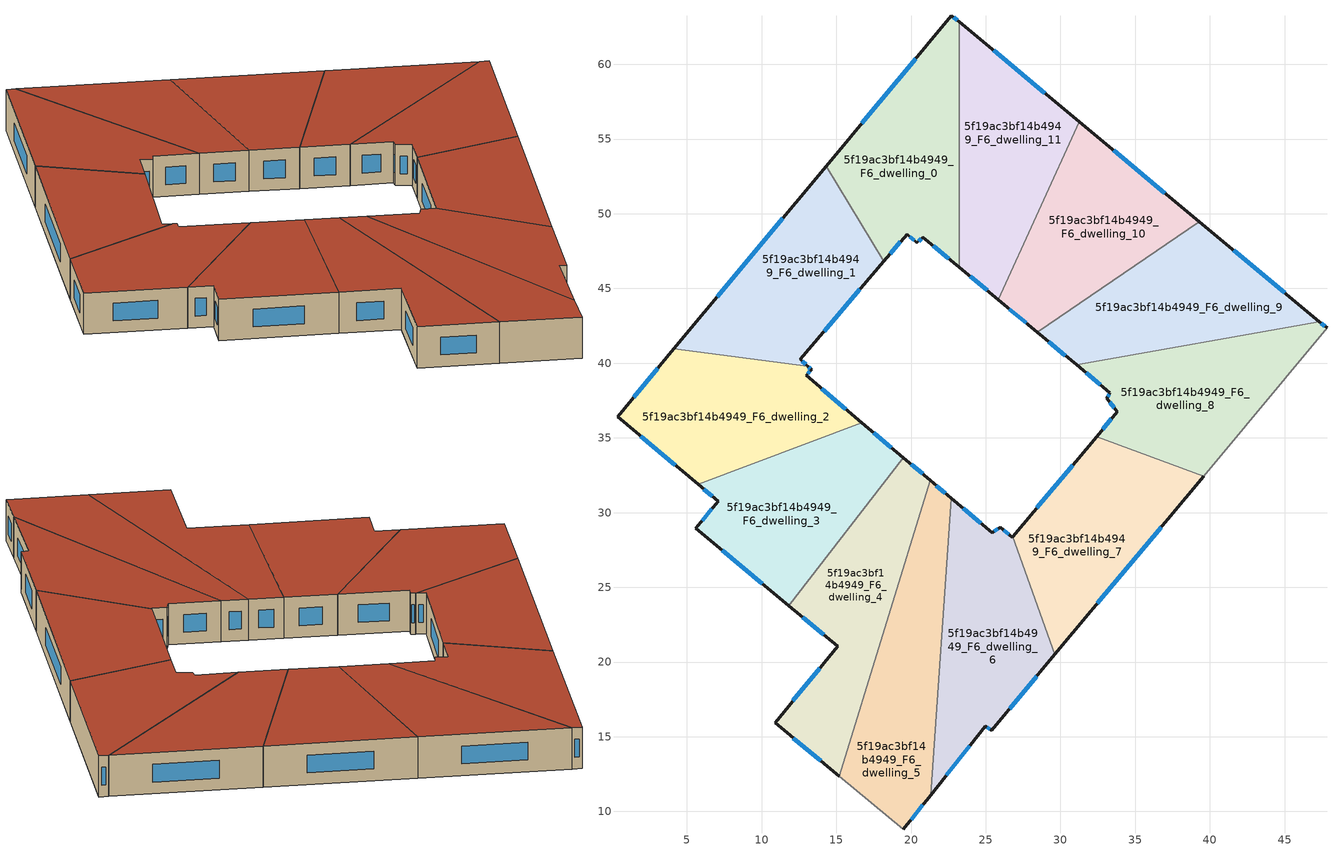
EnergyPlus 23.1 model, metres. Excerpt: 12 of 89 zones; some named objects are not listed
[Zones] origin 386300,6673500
5f19ac3bf14b4949_F6_dwelling_0
 floor to 5f19ac3bf14b4949_F5_dwelling_0 (EU_floor_Construction): 23.22,62.83 23.22,46.42 20.8,48.44 20.39,48.06 19.74,48.64 18.18,46.81 14.31,53.18 22.71,63.26 z18
 wall outside (EU_wall_Construction): 18.18,46.81 19.74,48.64 20.39,48.06 20.8,48.44 23.22,46.42 / 23.22,62.83 22.71,63.26 14.31,53.18 z18:21
 wall to 5f19ac3bf14b4949_F6_dwelling_1 (EU_wall_Construction): 14.31,53.18 18.18,46.81 z18:21
 wall to 5f19ac3bf14b4949_F6_dwelling_11 (EU_wall_Construction): 23.22,46.42 23.22,62.83 z18:21
 window (EU_Window_Construction): 21.49,47.86 22.53,47 / 20.51,48.17 20.68,48.33 / 19.93,48.47 20.21,48.22 / 18.62,47.34 19.29,48.12 / 20.31,60.38 16.71,56.06 / 23.08,62.96 22.85,63.14 z18.86:20.14
 roof outside (EU_roof_Construction): 23.22,46.42 23.22,62.83 22.71,63.26 14.31,53.18 18.18,46.81 19.74,48.64 20.39,48.06 20.8,48.44 z21
5f19ac3bf14b4949_F6_dwelling_1
 floor to 5f19ac3bf14b4949_F5_dwelling_1 (EU_floor_Construction): 14.31,53.18 18.18,46.81 12.58,40.28 13.09,39.8 4.14,40.96 z18
 wall outside (EU_wall_Construction): 13.09,39.8 12.58,40.28 18.18,46.81 / 14.31,53.18 4.14,40.96 z18:21
 wall to 5f19ac3bf14b4949_F6_dwelling_2 (EU_wall_Construction): 4.14,40.96 13.09,39.8 z18:21
 window (EU_Window_Construction): 14.18,42.14 16.58,44.95 / 12.94,39.94 12.72,40.14 / 11.41,49.69 7.04,44.45 z18.86:20.14
 roof outside (EU_roof_Construction): 13.09,39.8 12.58,40.28 18.18,46.81 14.31,53.18 4.14,40.96 z21
5f19ac3bf14b4949_F6_dwelling_10
 floor to 5f19ac3bf14b4949_F5_dwelling_10 (EU_floor_Construction): 39.28,49.47 28.46,42.07 25.84,44.25 31.26,56.15 z18
 wall outside (EU_wall_Construction): 25.84,44.25 28.46,42.07 / 39.28,49.47 31.26,56.15 z18:21
 wall to 5f19ac3bf14b4949_F6_dwelling_11 (EU_wall_Construction): 31.26,56.15 25.84,44.25 z18:21
 wall to 5f19ac3bf14b4949_F6_dwelling_9 (EU_wall_Construction): 28.46,42.07 39.28,49.47 z18:21
 window (EU_Window_Construction): 26.59,43.62 27.71,42.69 / 36.99,51.38 33.55,54.24 z18.86:20.14
 roof outside (EU_roof_Construction): 39.28,49.47 31.26,56.15 25.84,44.25 28.46,42.07 z21
5f19ac3bf14b4949_F6_dwelling_11
 floor to 5f19ac3bf14b4949_F5_dwelling_11 (EU_floor_Construction): 31.26,56.15 25.84,44.25 23.22,46.42 23.22,62.83 z18
 wall outside (EU_wall_Construction): 23.22,46.42 25.84,44.25 / 31.26,56.15 23.22,62.83 z18:21
 window (EU_Window_Construction): 23.97,45.8 25.09,44.87 / 28.96,58.06 25.52,60.92 z18.86:20.14
 roof outside (EU_roof_Construction): 25.84,44.25 31.26,56.15 23.22,62.83 23.22,46.42 z21
5f19ac3bf14b4949_F6_dwelling_2
 floor to 5f19ac3bf14b4949_F5_dwelling_2 (EU_floor_Construction): 13.34,39.57 12.98,39.18 16.71,36.03 5.76,31.89 0.36,36.42 4.14,40.96 13.09,39.8 z18
 wall outside (EU_wall_Construction): 16.71,36.03 12.98,39.18 13.34,39.57 13.09,39.8 / 4.14,40.96 0.36,36.42 5.76,31.89 z18:21
 wall to 5f19ac3bf14b4949_F6_dwelling_3 (EU_wall_Construction): 5.76,31.89 16.71,36.03 z18:21
 window (EU_Window_Construction): 13.27,39.63 13.16,39.73 / 13.08,39.29 13.24,39.46 / 15.64,36.93 14.04,38.28 / 1.9,35.12 4.21,33.18 / 3.06,39.66 1.44,37.71 z18.86:20.14
 roof outside (EU_roof_Construction): 16.71,36.03 12.98,39.18 13.34,39.57 13.09,39.8 4.14,40.96 0.36,36.42 5.76,31.89 z21
5f19ac3bf14b4949_F6_dwelling_3
 floor to 5f19ac3bf14b4949_F5_dwelling_3 (EU_floor_Construction): 19.49,33.67 11.81,23.77 5.58,28.95 7.1,30.77 5.76,31.89 16.71,36.03 z18
 wall outside (EU_wall_Construction): 5.76,31.89 7.1,30.77 5.58,28.95 11.81,23.77 / 19.49,33.67 16.71,36.03 z18:21
 wall to 5f19ac3bf14b4949_F6_dwelling_4 (EU_wall_Construction): 11.81,23.77 19.49,33.67 z18:21
 window (EU_Window_Construction): 6.14,31.57 6.71,31.09 / 18.69,34.34 17.5,35.35 / 7.36,27.47 10.03,25.25 / 6.66,30.25 6.01,29.47 z18.86:20.14
 roof outside (EU_roof_Construction): 11.81,23.77 19.49,33.67 16.71,36.03 5.76,31.89 7.1,30.77 5.58,28.95 z21
5f19ac3bf14b4949_F6_dwelling_4
 floor to 5f19ac3bf14b4949_F5_dwelling_4 (EU_floor_Construction): 21.28,32.15 15.2,12.36 10.91,15.93 15.08,21.05 11.81,23.77 19.49,33.67 z18
 wall outside (EU_wall_Construction): 11.81,23.77 15.08,21.05 10.91,15.93 15.2,12.36 / 21.28,32.15 19.49,33.67 z18:21
 wall to 5f19ac3bf14b4949_F6_dwelling_5 (EU_wall_Construction): 15.2,12.36 21.28,32.15 z18:21
 window (EU_Window_Construction): 12.75,22.99 14.15,21.83 / 20.77,32.59 20,33.24 / 12.13,14.91 13.98,13.38 / 13.89,19.59 12.1,17.4 z18.86:20.14
 roof outside (EU_roof_Construction): 15.2,12.36 21.28,32.15 19.49,33.67 11.81,23.77 15.08,21.05 10.91,15.93 z21
5f19ac3bf14b4949_F6_dwelling_5
 floor to 5f19ac3bf14b4949_F5_dwelling_5 (EU_floor_Construction): 22.7,30.95 21.31,11.1 19.48,8.8 15.2,12.36 21.28,32.15 z18
 wall outside (EU_wall_Construction): 22.7,30.95 21.28,32.15 / 19.48,8.8 21.31,11.1 z18:21
 wall to 5f19ac3bf14b4949_F6_dwelling_6 (EU_wall_Construction): 21.31,11.1 22.7,30.95 z18:21
 wall adiabatic (EU_wall_Construction): 15.2,12.36 19.48,8.8 z18:21
 window (EU_Window_Construction): 22.29,31.3 21.69,31.81 / 20.01,9.45 20.79,10.44 z18.86:20.14
 roof outside (EU_roof_Construction): 21.31,11.1 22.7,30.95 21.28,32.15 15.2,12.36 19.48,8.8 z21
5f19ac3bf14b4949_F6_dwelling_6
 floor to 5f19ac3bf14b4949_F5_dwelling_6 (EU_floor_Construction): 26.82,28.4 29.62,20.51 25.39,15.43 24.97,15.72 21.31,11.1 22.7,30.95 25.43,28.64 25.97,29.03 26.77,28.34 z18
 wall outside (EU_wall_Construction): 21.31,11.1 24.97,15.72 25.39,15.43 29.62,20.51 / 26.82,28.4 26.77,28.34 25.97,29.03 25.43,28.64 22.7,30.95 z18:21
 wall to 5f19ac3bf14b4949_F6_dwelling_7 (EU_wall_Construction): 29.62,20.51 26.82,28.4 z18:21
 window (EU_Window_Construction): 22.36,12.42 23.93,14.4 / 24.65,29.3 23.48,30.29 / 25.81,28.92 25.59,28.75 / 26.54,28.54 26.2,28.83 / 26.6,16.88 28.41,19.06 / 25.09,15.64 25.27,15.52 z18.86:20.14
 roof outside (EU_roof_Construction): 25.39,15.43 29.62,20.51 26.82,28.4 26.77,28.34 25.97,29.03 25.43,28.64 22.7,30.95 21.31,11.1 24.97,15.72 z21
5f19ac3bf14b4949_F6_dwelling_7
 floor to 5f19ac3bf14b4949_F5_dwelling_7 (EU_floor_Construction): 39.57,32.44 29.62,20.51 26.82,28.4 32.42,35.09 z18
 wall outside (EU_wall_Construction): 32.42,35.09 26.82,28.4 / 29.62,20.51 39.57,32.44 z18:21
 wall to 5f19ac3bf14b4949_F6_dwelling_8 (EU_wall_Construction): 39.57,32.44 32.42,35.09 z18:21
 window (EU_Window_Construction): 30.82,33.18 28.42,30.31 / 32.47,23.92 36.73,29.03 z18.86:20.14
 roof outside (EU_roof_Construction): 29.62,20.51 39.57,32.44 32.42,35.09 26.82,28.4 z21
5f19ac3bf14b4949_F6_dwelling_8
 floor to 5f19ac3bf14b4949_F5_dwelling_8 (EU_floor_Construction): 47.84,42.35 39.57,32.44 32.42,35.09 33.8,36.75 33.1,37.66 33.31,38.03 31.08,39.89 47.32,42.79 z18
 wall outside (EU_wall_Construction): 31.08,39.89 33.31,38.03 33.1,37.66 33.8,36.75 32.42,35.09 / 47.84,42.35 47.32,42.79 z18:21
 wall to 5f19ac3bf14b4949_F6_dwelling_9 (EU_wall_Construction): 47.32,42.79 31.08,39.89 z18:21
 wall adiabatic (EU_wall_Construction): 39.57,32.44 47.84,42.35 z18:21
 window (EU_Window_Construction): 33.41,36.27 32.81,35.56 / 33.3,37.4 33.6,37.01 / 33.25,37.93 33.16,37.77 / 31.72,39.36 32.67,38.56 / 47.69,42.48 47.46,42.66 z18.86:20.14
 roof outside (EU_roof_Construction): 39.57,32.44 47.84,42.35 47.32,42.79 31.08,39.89 33.31,38.03 33.1,37.66 33.8,36.75 32.42,35.09 z21
5f19ac3bf14b4949_F6_dwelling_9
 floor to 5f19ac3bf14b4949_F5_dwelling_9 (EU_floor_Construction): 47.32,42.79 31.08,39.89 28.46,42.07 39.28,49.47 z18
 wall outside (EU_wall_Construction): 28.46,42.07 31.08,39.89 / 47.32,42.79 39.28,49.47 z18:21
 window (EU_Window_Construction): 29.21,41.45 30.33,40.51 / 45.02,44.7 41.58,47.56 z18.86:20.14
 roof outside (EU_roof_Construction): 47.32,42.79 39.28,49.47 28.46,42.07 31.08,39.89 z21
[Building]
EU S2 Campaign: North Axis=0; Terrain=City; Solar Distribution=FullExterior
[Site:Location]
Helsinki-Vantaa.AP: Latitude=60.317; Longitude=24.963; Time Zone=2; Elevation=54.6
[SizingPeriod:WeatherFileDays]
AnnualSizingPeriod: Begin Month=1; Begin Day of Month=1; End Month=12; End Day of Month=31; Day of Week for Start Day=Monday; Use Weather File Daylight Saving Period=No; Use Weather File Rain and Snow Indicators=No
[MATERIAL]
EU_InternalMass_Material: Roughness=MediumRough; Thickness=0.1; Conductivity=1; Density=1800; Specific Heat=900; Thermal Absorptance=0.9; Solar Absorptance=0.7; Visible Absorptance=0.7
[MATERIAL:NOMASS] Roughness=MediumRough; Thermal Absorptance=0.9; Solar Absorptance=0.7; Visible Absorptance=0.7
Name | Thermal Resistance
EU_wall_NoMass | 1.10183
EU_roof_NoMass; EU_floor_NoMass | 1.70606
[WINDOWMATERIAL:SIMPLEGLAZINGSYSTEM]
EU_Window_SimpleGlazing: UFactor=3.11035; Solar Heat Gain Coefficient=0.8; Visible Transmittance=0.8
[CONSTRUCTION]
EU_wall_Construction: EU_wall_NoMass
EU_roof_Construction: EU_roof_NoMass
EU_floor_Construction: EU_floor_NoMass
EU_Window_Construction: EU_Window_SimpleGlazing
EU_InternalMass_Construction: EU_InternalMass_Material
[ZONE] Type=1; Multiplier=1; Ceiling Height=autocalculate; Floor Area=autocalculate; Part of Total Floor Area=Yes
Name | Volume
5f19ac3bf14b4949_F6_dwelling_0 | 262.083
5f19ac3bf14b4949_F6_dwelling_1 | 262.039
5f19ac3bf14b4949_F6_dwelling_10; 5f19ac3bf14b4949_F6_dwelling_3 | 262.069
5f19ac3bf14b4949_F6_dwelling_11 | 262.056
5f19ac3bf14b4949_F6_dwelling_2 | 262.068
5f19ac3bf14b4949_F6_dwelling_4 | 262.042
5f19ac3bf14b4949_F6_dwelling_5 | 262.088
5f19ac3bf14b4949_F6_dwelling_6 | 262.07
5f19ac3bf14b4949_F6_dwelling_7 | 262.028
5f19ac3bf14b4949_F6_dwelling_8 | 262.073
5f19ac3bf14b4949_F6_dwelling_9 | 262.081
[INTERNALMASS] Construction=EU_InternalMass_Construction
Name | Zone or ZoneList | Surface Area
5f19ac3bf14b4949_F6_dwelling_0_EU_InternalMass | 5f19ac3bf14b4949_F6_dwelling_0 | 87.3612
5f19ac3bf14b4949_F6_dwelling_1_EU_InternalMass | 5f19ac3bf14b4949_F6_dwelling_1 | 87.3466
5f19ac3bf14b4949_F6_dwelling_2_EU_InternalMass | 5f19ac3bf14b4949_F6_dwelling_2 | 87.3559
5f19ac3bf14b4949_F6_dwelling_3_EU_InternalMass | 5f19ac3bf14b4949_F6_dwelling_3 | 87.3565
5f19ac3bf14b4949_F6_dwelling_4_EU_InternalMass | 5f19ac3bf14b4949_F6_dwelling_4 | 87.3474
5f19ac3bf14b4949_F6_dwelling_5_EU_InternalMass | 5f19ac3bf14b4949_F6_dwelling_5 | 87.3627
5f19ac3bf14b4949_F6_dwelling_6_EU_InternalMass | 5f19ac3bf14b4949_F6_dwelling_6 | 87.3564
5f19ac3bf14b4949_F6_dwelling_7_EU_InternalMass | 5f19ac3bf14b4949_F6_dwelling_7 | 87.3428
5f19ac3bf14b4949_F6_dwelling_8_EU_InternalMass | 5f19ac3bf14b4949_F6_dwelling_8 | 87.3577
5f19ac3bf14b4949_F6_dwelling_9_EU_InternalMass | 5f19ac3bf14b4949_F6_dwelling_9 | 87.3604
5f19ac3bf14b4949_F6_dwelling_10_EU_InternalMass | 5f19ac3bf14b4949_F6_dwelling_10 | 87.3561
5f19ac3bf14b4949_F6_dwelling_11_EU_InternalMass | 5f19ac3bf14b4949_F6_dwelling_11 | 87.3523
[OTHEREQUIPMENT] Fuel Type=Electricity; Design Level Calculation Method=Watts/Area; Power per Zone Floor Area=1; Fraction Latent=0; Fraction Radiant=0; Fraction Lost=0; Carbon Dioxide Generation Rate=0; EndUse Subcategory=EU_Step8_InternalGains
Name | Zone or ZoneList or Space or SpaceList | Schedule
EU_Step8_InternalGain_5f19ac3bf14b4949_F6_dwelling_0_f000 | 5f19ac3bf14b4949_F6_dwelling_0 | EU_Step8_GainSchedule_5f19ac3bf14b4949_F6_dwelling_0_f000
EU_Step8_InternalGain_5f19ac3bf14b4949_F6_dwelling_1_f000 | 5f19ac3bf14b4949_F6_dwelling_1 | EU_Step8_GainSchedule_5f19ac3bf14b4949_F6_dwelling_1_f000
EU_Step8_InternalGain_5f19ac3bf14b4949_F6_dwelling_2_f000 | 5f19ac3bf14b4949_F6_dwelling_2 | EU_Step8_GainSchedule_5f19ac3bf14b4949_F6_dwelling_2_f000
EU_Step8_InternalGain_5f19ac3bf14b4949_F6_dwelling_3_f000 | 5f19ac3bf14b4949_F6_dwelling_3 | EU_Step8_GainSchedule_5f19ac3bf14b4949_F6_dwelling_3_f000
EU_Step8_InternalGain_5f19ac3bf14b4949_F6_dwelling_4_f000 | 5f19ac3bf14b4949_F6_dwelling_4 | EU_Step8_GainSchedule_5f19ac3bf14b4949_F6_dwelling_4_f000
EU_Step8_InternalGain_5f19ac3bf14b4949_F6_dwelling_5_f000 | 5f19ac3bf14b4949_F6_dwelling_5 | EU_Step8_GainSchedule_5f19ac3bf14b4949_F6_dwelling_5_f000
EU_Step8_InternalGain_5f19ac3bf14b4949_F6_dwelling_6_f000 | 5f19ac3bf14b4949_F6_dwelling_6 | EU_Step8_GainSchedule_5f19ac3bf14b4949_F6_dwelling_6_f000
EU_Step8_InternalGain_5f19ac3bf14b4949_F6_dwelling_7_f000 | 5f19ac3bf14b4949_F6_dwelling_7 | EU_Step8_GainSchedule_5f19ac3bf14b4949_F6_dwelling_7_f000
EU_Step8_InternalGain_5f19ac3bf14b4949_F6_dwelling_8_f000 | 5f19ac3bf14b4949_F6_dwelling_8 | EU_Step8_GainSchedule_5f19ac3bf14b4949_F6_dwelling_8_f000
EU_Step8_InternalGain_5f19ac3bf14b4949_F6_dwelling_9_f000 | 5f19ac3bf14b4949_F6_dwelling_9 | EU_Step8_GainSchedule_5f19ac3bf14b4949_F6_dwelling_9_f000
EU_Step8_InternalGain_5f19ac3bf14b4949_F6_dwelling_10_f000 | 5f19ac3bf14b4949_F6_dwelling_10 | EU_Step8_GainSchedule_5f19ac3bf14b4949_F6_dwelling_10_f000
EU_Step8_InternalGain_5f19ac3bf14b4949_F6_dwelling_11_f000 | 5f19ac3bf14b4949_F6_dwelling_11 | EU_Step8_GainSchedule_5f19ac3bf14b4949_F6_dwelling_11_f000
[ZONEVENTILATION:DESIGNFLOWRATE] Schedule=EU_AlwaysOn; Design Flow Rate Calculation Method=AirChanges/Hour; Air Changes per Hour=0.756316; Ventilation Type=Natural; Fan Pressure Rise=0; Fan Total Efficiency=1; Constant Term Coefficient=1; Temperature Term Coefficient=0; Velocity Term Coefficient=0; Velocity Squared Term Coefficient=0; Minimum Indoor Temperature=-100; Maximum Indoor Temperature=100; Delta Temperature=-100; Minimum Outdoor Temperature=-100; Maximum Outdoor Temperature=100; Maximum Wind Speed=40
Name | Zone or ZoneList or Space or SpaceList
EU_ConstantAir_5f19ac3bf14b4949_F6_dwelling_0 | 5f19ac3bf14b4949_F6_dwelling_0
EU_ConstantAir_5f19ac3bf14b4949_F6_dwelling_1 | 5f19ac3bf14b4949_F6_dwelling_1
EU_ConstantAir_5f19ac3bf14b4949_F6_dwelling_2 | 5f19ac3bf14b4949_F6_dwelling_2
EU_ConstantAir_5f19ac3bf14b4949_F6_dwelling_3 | 5f19ac3bf14b4949_F6_dwelling_3
EU_ConstantAir_5f19ac3bf14b4949_F6_dwelling_4 | 5f19ac3bf14b4949_F6_dwelling_4
EU_ConstantAir_5f19ac3bf14b4949_F6_dwelling_5 | 5f19ac3bf14b4949_F6_dwelling_5
EU_ConstantAir_5f19ac3bf14b4949_F6_dwelling_6 | 5f19ac3bf14b4949_F6_dwelling_6
EU_ConstantAir_5f19ac3bf14b4949_F6_dwelling_7 | 5f19ac3bf14b4949_F6_dwelling_7
EU_ConstantAir_5f19ac3bf14b4949_F6_dwelling_8 | 5f19ac3bf14b4949_F6_dwelling_8
EU_ConstantAir_5f19ac3bf14b4949_F6_dwelling_9 | 5f19ac3bf14b4949_F6_dwelling_9
EU_ConstantAir_5f19ac3bf14b4949_F6_dwelling_10 | 5f19ac3bf14b4949_F6_dwelling_10
EU_ConstantAir_5f19ac3bf14b4949_F6_dwelling_11 | 5f19ac3bf14b4949_F6_dwelling_11
[HVACTEMPLATE:ZONE:IDEALLOADSAIRSYSTEM] System Availability Schedule=EU_AlwaysOn; Maximum Heating Supply Air Temperature=50; Minimum Cooling Supply Air Temperature=13; Maximum Heating Supply Air Humidity Ratio=0.0156; Minimum Cooling Supply Air Humidity Ratio=0.0077; Heating Limit=NoLimit; Cooling Limit=NoLimit; Heating Availability Schedule=EU_AlwaysOn; Cooling Availability Schedule=EU_CoolingOff; Dehumidification Control Type=ConstantSensibleHeatRatio; Cooling Sensible Heat Ratio=0.7; Dehumidification Setpoint=60; Humidification Control Type=None; Humidification Setpoint=30; Outdoor Air Method=None; Outdoor Air Flow Rate per Person=0.00944; Outdoor Air Flow Rate per Zone Floor Area=0; Outdoor Air Flow Rate per Zone=0; Demand Controlled Ventilation Type=None; Outdoor Air Economizer Type=NoEconomizer; Heat Recovery Type=None; Sensible Heat Recovery Effectiveness=0.7; Latent Heat Recovery Effectiveness=0.65
Name | Template Thermostat
5f19ac3bf14b4949_F6_dwelling_0 | EU_HeatOnly_5f19ac3bf14b4949_F6_dwelling_0
5f19ac3bf14b4949_F6_dwelling_1 | EU_HeatOnly_5f19ac3bf14b4949_F6_dwelling_1
5f19ac3bf14b4949_F6_dwelling_2 | EU_HeatOnly_5f19ac3bf14b4949_F6_dwelling_2
5f19ac3bf14b4949_F6_dwelling_3 | EU_HeatOnly_5f19ac3bf14b4949_F6_dwelling_3
5f19ac3bf14b4949_F6_dwelling_4 | EU_HeatOnly_5f19ac3bf14b4949_F6_dwelling_4
5f19ac3bf14b4949_F6_dwelling_5 | EU_HeatOnly_5f19ac3bf14b4949_F6_dwelling_5
5f19ac3bf14b4949_F6_dwelling_6 | EU_HeatOnly_5f19ac3bf14b4949_F6_dwelling_6
5f19ac3bf14b4949_F6_dwelling_7 | EU_HeatOnly_5f19ac3bf14b4949_F6_dwelling_7
5f19ac3bf14b4949_F6_dwelling_8 | EU_HeatOnly_5f19ac3bf14b4949_F6_dwelling_8
5f19ac3bf14b4949_F6_dwelling_9 | EU_HeatOnly_5f19ac3bf14b4949_F6_dwelling_9
5f19ac3bf14b4949_F6_dwelling_10 | EU_HeatOnly_5f19ac3bf14b4949_F6_dwelling_10
5f19ac3bf14b4949_F6_dwelling_11 | EU_HeatOnly_5f19ac3bf14b4949_F6_dwelling_11
[SIZING:ZONE] Zone Cooling Design Supply Air Temperature Input Method=SupplyAirTemperature; Zone Cooling Design Supply Air Temperature=13; Zone Heating Design Supply Air Temperature Input Method=SupplyAirTemperature; Zone Heating Design Supply Air Temperature=50; Zone Cooling Design Supply Air Humidity Ratio=0.008; Zone Heating Design Supply Air Humidity Ratio=0.008; Cooling Design Air Flow Method=DesignDay; Cooling Design Air Flow Rate=0; Cooling Minimum Air Flow per Zone Floor Area=0.000762; Cooling Minimum Air Flow=0; Cooling Minimum Air Flow Fraction=0.2; Heating Design Air Flow Method=DesignDay; Heating Design Air Flow Rate=0; Heating Maximum Air Flow per Zone Floor Area=0.002032; Heating Maximum Air Flow=0.141576; Heating Maximum Air Flow Fraction=0.3; Account for Dedicated Outdoor Air System=No; Dedicated Outdoor Air System Control Strategy=NeutralSupplyAir; Dedicated Outdoor Air Low Setpoint Temperature for Design=autosize; Dedicated Outdoor Air High Setpoint Temperature for Design=autosize; Zone Load Sizing Method=Sensible Load Only No Latent Load; Zone Latent Cooling Design Supply Air Humidity Ratio Input Method=HumidityRatioDifference; Zone Cooling Design Supply Air Humidity Ratio Difference=0.005; Zone Latent Heating Design Supply Air Humidity Ratio Input Method=HumidityRatioDifference; Zone Humidification Design Supply Air Humidity Ratio Difference=0.005
5f19ac3bf14b4949_F6_dwelling_0; 5f19ac3bf14b4949_F6_dwelling_1; 5f19ac3bf14b4949_F6_dwelling_2; 5f19ac3bf14b4949_F6_dwelling_3; 5f19ac3bf14b4949_F6_dwelling_4; 5f19ac3bf14b4949_F6_dwelling_5; 5f19ac3bf14b4949_F6_dwelling_6; 5f19ac3bf14b4949_F6_dwelling_7; 5f19ac3bf14b4949_F6_dwelling_8; 5f19ac3bf14b4949_F6_dwelling_9; 5f19ac3bf14b4949_F6_dwelling_10; 5f19ac3bf14b4949_F6_dwelling_11
[SCHEDULE:CONSTANT]
Name | Hourly Value
EU_AlwaysOn | 1
EU_CoolingOff | 0
[SCHEDULE:FILE] Column Number=1; Rows to Skip at Top=0; Number of Hours of Data=8760; Column Separator=Comma; Interpolate to Timestep=No; Minutes per Item=60; Adjust Schedule for Daylight Savings=Yes
Name | File
EU_Step8_GainSchedule_5f19ac3bf14b4949_F6_dwelling_0_f000 | ../../schedules/5f19ac3bf14b4949/5f19ac3bf14b4949_F6_dwelling_0_f000_gain.csv
EU_Step8_GainSchedule_5f19ac3bf14b4949_F6_dwelling_1_f000 | ../../schedules/5f19ac3bf14b4949/5f19ac3bf14b4949_F6_dwelling_1_f000_gain.csv
EU_Step8_GainSchedule_5f19ac3bf14b4949_F6_dwelling_2_f000 | ../../schedules/5f19ac3bf14b4949/5f19ac3bf14b4949_F6_dwelling_2_f000_gain.csv
EU_Step8_GainSchedule_5f19ac3bf14b4949_F6_dwelling_3_f000 | ../../schedules/5f19ac3bf14b4949/5f19ac3bf14b4949_F6_dwelling_3_f000_gain.csv
EU_Step8_GainSchedule_5f19ac3bf14b4949_F6_dwelling_4_f000 | ../../schedules/5f19ac3bf14b4949/5f19ac3bf14b4949_F6_dwelling_4_f000_gain.csv
EU_Step8_GainSchedule_5f19ac3bf14b4949_F6_dwelling_5_f000 | ../../schedules/5f19ac3bf14b4949/5f19ac3bf14b4949_F6_dwelling_5_f000_gain.csv
EU_Step8_GainSchedule_5f19ac3bf14b4949_F6_dwelling_6_f000 | ../../schedules/5f19ac3bf14b4949/5f19ac3bf14b4949_F6_dwelling_6_f000_gain.csv
EU_Step8_GainSchedule_5f19ac3bf14b4949_F6_dwelling_7_f000 | ../../schedules/5f19ac3bf14b4949/5f19ac3bf14b4949_F6_dwelling_7_f000_gain.csv
EU_Step8_GainSchedule_5f19ac3bf14b4949_F6_dwelling_8_f000 | ../../schedules/5f19ac3bf14b4949/5f19ac3bf14b4949_F6_dwelling_8_f000_gain.csv
EU_Step8_GainSchedule_5f19ac3bf14b4949_F6_dwelling_9_f000 | ../../schedules/5f19ac3bf14b4949/5f19ac3bf14b4949_F6_dwelling_9_f000_gain.csv
EU_Step8_GainSchedule_5f19ac3bf14b4949_F6_dwelling_10_f000 | ../../schedules/5f19ac3bf14b4949/5f19ac3bf14b4949_F6_dwelling_10_f000_gain.csv
EU_Step8_GainSchedule_5f19ac3bf14b4949_F6_dwelling_11_f000 | ../../schedules/5f19ac3bf14b4949/5f19ac3bf14b4949_F6_dwelling_11_f000_gain.csv
